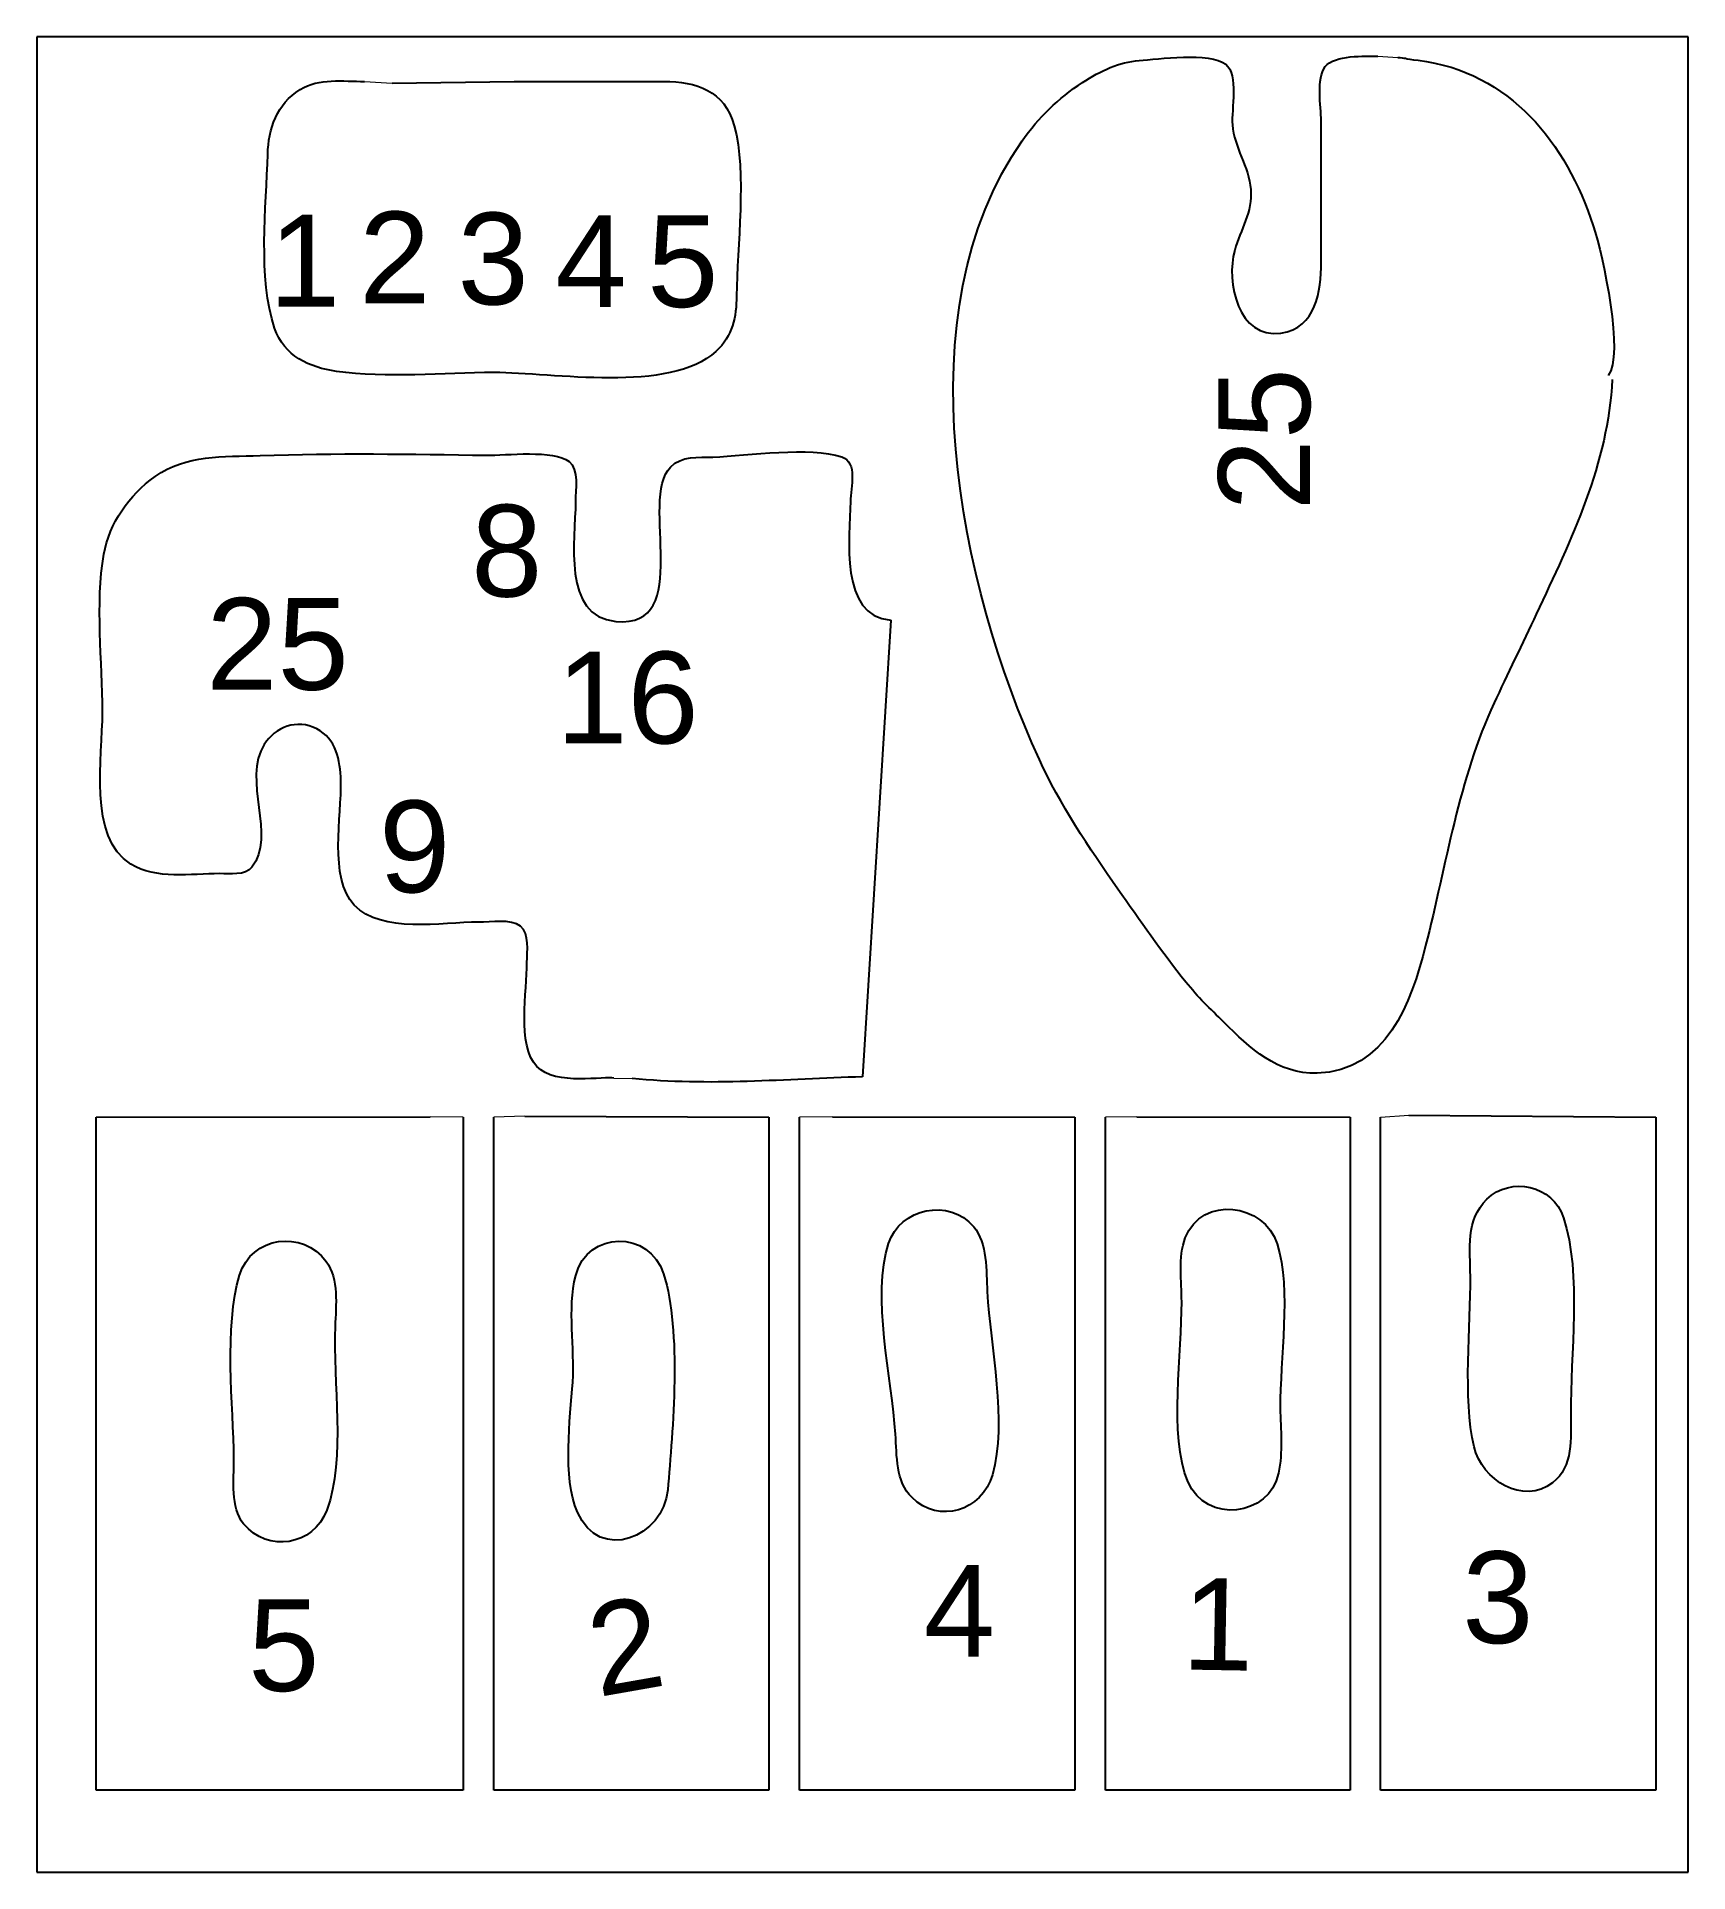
# Model space of a CAD drawing. Extents: x 0 to 54, y 0 to 60.
import ezdxf
from ezdxf.enums import TextEntityAlignment as Align

# ---------------------------------------------------------------- set-up
doc = ezdxf.new("R2010")
doc.units = 0
doc.layers.add('Brücken', color=5, linetype='Continuous', lineweight=15, true_color=0x0000ff)
doc.layers.add('Text', color=1, linetype='Continuous', lineweight=25, true_color=0xff0000)
doc.layers.add('Cut', color=7, linetype='Continuous', true_color=0xffffff)
doc.styles.add('textstyle0', font='')
doc.styles.add('textstyle1', font='')
doc.styles.add('textstyle10', font='')
doc.styles.add('textstyle11', font='')
doc.styles.add('textstyle12', font='')
doc.styles.add('textstyle13', font='')
doc.styles.add('textstyle14', font='')
doc.styles.add('textstyle2', font='')
doc.styles.add('textstyle3', font='')
doc.styles.add('textstyle4', font='')
doc.styles.add('textstyle5', font='')
doc.styles.add('textstyle6', font='')
doc.styles.add('textstyle7', font='')
doc.styles.add('textstyle8', font='')
doc.styles.add('textstyle9', font='')
doc.styles.get('textstyle0').set_extended_font_data('Arial')
doc.styles.get('textstyle1').set_extended_font_data('Arial')
doc.styles.get('textstyle10').set_extended_font_data('Arial')
doc.styles.get('textstyle11').set_extended_font_data('Arial')
doc.styles.get('textstyle12').set_extended_font_data('Arial')
doc.styles.get('textstyle13').set_extended_font_data('Arial')
doc.styles.get('textstyle14').set_extended_font_data('Arial')
doc.styles.get('textstyle2').set_extended_font_data('Arial')
doc.styles.get('textstyle3').set_extended_font_data('Arial')
doc.styles.get('textstyle4').set_extended_font_data('Arial')
doc.styles.get('textstyle5').set_extended_font_data('Arial')
doc.styles.get('textstyle6').set_extended_font_data('Arial')
doc.styles.get('textstyle7').set_extended_font_data('Arial')
doc.styles.get('textstyle8').set_extended_font_data('Arial')
doc.styles.get('textstyle9').set_extended_font_data('Arial')

msp = doc.modelspace()

# ---------------------------------------------------------------- linework, layer by layer
at = {"layer": 'Brücken'}
for p, q in [((43.845, 59.364), (44.502, 59.318)), ((10.723, 58.538), (11.624, 58.482)), ((18.874, 25.955), (19.466, 25.951)), ((13.941, 24.688), (12.87, 24.694)), ((15.961, 24.713), (14.941, 24.688)), ((26.021, 24.694), (24.941, 24.688)), ((35.97, 24.694), (34.941, 24.688)), ((43.941, 24.688), (44.859, 24.749))]:
    msp.add_line(p, q, dxfattribs=at)
at = {"layer": 'Cut'}
for p, q in [((54, 60), (0, 60)), ((0, 60), (0, 0)), ((54, 0), (54, 60)), ((27.925, 40.93), (27, 26)), ((1.941, 24.688), (12.87, 24.694)), ((1.941, 2.688), (1.941, 24.688)), ((13.941, 24.688), (13.941, 2.688)), ((14.941, 2.688), (14.941, 24.688)), ((15.961, 24.713), (23.941, 24.688)), ((23.941, 24.688), (23.941, 2.688)), ((24.941, 2.688), (24.941, 24.688)), ((26.021, 24.694), (33.941, 24.688)), ((33.941, 24.688), (33.941, 2.688)), ((34.941, 2.688), (34.941, 24.688)), ((35.97, 24.694), (42.941, 24.688)), ((42.941, 24.688), (42.941, 2.688)), ((43.941, 2.688), (43.941, 24.688)), ((44.859, 24.749), (52.941, 24.688)), ((52.941, 24.688), (52.941, 2.688)), ((13.941, 2.688), (1.941, 2.688)), ((23.941, 2.688), (14.941, 2.688)), ((33.941, 2.688), (24.941, 2.688)), ((42.941, 2.688), (34.941, 2.688)), ((52.941, 2.688), (43.941, 2.688)), ((0, 0), (54, 0))]:
    msp.add_line(p, q, dxfattribs=at)
for points in [[(11.624, 58.482), (15.614, 58.538)], [(41.994, 52.627), (41.994, 57.253)]]:
    msp.add_lwpolyline(points, dxfattribs=at)
for points in [[(36.047, 59.224), (36.656, 59.269), (38.354, 59.512), (38.875, 59.1)], [(42.13, 59.024), (42.432, 59.405), (43.443, 59.364), (43.845, 59.364)], [(34.196, 58.503), (34.788, 58.888), (35.403, 59.175), (36.047, 59.224)], [(38.875, 59.1), (39.302, 58.761), (39.059, 57.621), (39.093, 57.121)], [(41.994, 57.253), (41.994, 57.726), (41.825, 58.637), (42.13, 59.024)], [(44.502, 59.318), (44.754, 59.314), (44.691, 59.288), (45.166, 59.229)], [(45.166, 59.229), (48.181, 58.853), (50.01, 56.524), (50.893, 53.817)], [(7.553, 56.159), (7.575, 56.987), (7.851, 57.806), (8.611, 58.273)], [(8.611, 58.273), (9.236, 58.657), (10.007, 58.538), (10.723, 58.538)], [(15.614, 58.538), (17.238, 58.538), (18.881, 58.541), (20.504, 58.538)], [(20.504, 58.538), (21.563, 58.537), (22.488, 58.246), (22.808, 57.085)], [(32.219, 56.592), (32.77, 57.376), (33.391, 57.98), (34.196, 58.503)], [(22.808, 57.084), (23.219, 55.592), (22.902, 53.098), (22.883, 51.533)], [(39.093, 57.121), (39.146, 56.375), (39.638, 55.753), (39.696, 55.006)], [(32.783, 36.37), (30.172, 42.074), (28.287, 50.992), (32.219, 56.592)], [(7.776, 50.476), (7.227, 52.096), (7.509, 54.454), (7.553, 56.159)], [(39.696, 55.006), (39.753, 54.273), (39.36, 53.697), (39.171, 53.024)], [(50.893, 53.817), (51.216, 52.828), (51.911, 49.552), (51.378, 48.926)], [(39.171, 53.024), (38.872, 51.965), (39.295, 50.115), (40.673, 50.313)], [(40.673, 50.313), (41.841, 50.48), (41.994, 51.685), (41.994, 52.627)], [(22.883, 51.533), (22.874, 50.831), (22.761, 50.226), (22.208, 49.712)], [(9.798, 49.062), (8.915, 49.189), (8.091, 49.547), (7.776, 50.476)], [(22.208, 49.712), (20.718, 48.328), (16.868, 49.022), (14.953, 49.022)], [(14.953, 49.022), (13.282, 49.022), (11.45, 48.824), (9.798, 49.062)], [(51.511, 48.794), (51.394, 46.083), (50.165, 43.535), (49.028, 41.128)], [(3.87, 45.623), (4.896, 46.354), (6.088, 46.264), (7.307, 46.31)], [(7.307, 46.31), (9.755, 46.402), (12.259, 46.352), (14.708, 46.321)], [(14.708, 46.321), (15.333, 46.313), (16.919, 46.505), (17.404, 46.12)], [(20.724, 45.935), (21.085, 46.31), (21.631, 46.242), (22.11, 46.261)], [(22.11, 46.261), (23.255, 46.308), (25.299, 46.617), (26.319, 46.268)], [(26.319, 46.268), (26.853, 46.086), (26.617, 45.276), (26.605, 44.802)], [(2.195, 43.084), (2.374, 44.103), (3.016, 45.015), (3.87, 45.623)], [(17.404, 46.12), (17.736, 45.858), (17.616, 45.179), (17.616, 44.802)], [(18.938, 40.888), (21.516, 40.642), (19.685, 44.855), (20.724, 45.935)], [(17.616, 44.802), (17.616, 43.556), (17.16, 41.057), (18.938, 40.888)], [(26.605, 44.802), (26.577, 43.633), (26.241, 41.045), (27.925, 40.93)], [(2.152, 37.93), (2.152, 39.57), (1.913, 41.474), (2.195, 43.084)], [(49.028, 41.128), (48.587, 40.193), (48.074, 39.129), (47.649, 38.221)], [(3.079, 32.953), (1.671, 33.83), (2.152, 36.447), (2.152, 37.93)], [(47.649, 38.221), (46.501, 35.772), (46.082, 32.919), (45.413, 30.29)], [(9.154, 37.377), (8.507, 37.714), (7.798, 37.431), (7.44, 36.866)], [(9.948, 35.683), (9.931, 36.347), (9.784, 37.05), (9.154, 37.377)], [(7.44, 36.866), (6.707, 35.712), (7.836, 33.861), (7.039, 32.855)], [(35.347, 32.141), (34.422, 33.454), (33.439, 34.938), (32.783, 36.37)], [(10.383, 31.614), (9.544, 32.505), (9.977, 34.532), (9.948, 35.683)], [(5.985, 32.643), (5.05, 32.641), (3.896, 32.444), (3.079, 32.953)], [(7.039, 32.855), (6.814, 32.571), (6.308, 32.643), (5.985, 32.643)], [(37.568, 29.101), (36.788, 30.076), (36.07, 31.113), (35.347, 32.141)], [(14.444, 31.057), (13.251, 31.057), (11.271, 30.671), (10.383, 31.614)], [(15.818, 30.921), (15.501, 31.172), (14.86, 31.057), (14.444, 31.057)], [(16.03, 29.735), (16.03, 30.112), (16.124, 30.678), (15.818, 30.921)], [(45.413, 30.29), (44.932, 28.399), (44.124, 26.19), (41.862, 26.122)], [(16.352, 26.339), (15.694, 27.034), (16.03, 28.823), (16.03, 29.735)], [(38.822, 27.779), (38.354, 28.244), (37.976, 28.591), (37.568, 29.101)], [(41.862, 26.122), (40.581, 26.083), (39.66, 26.945), (38.822, 27.779)], [(18.874, 25.955), (18.611, 26.043), (16.965, 25.689), (16.352, 26.339)], [(27, 26), (24.523, 25.934), (21.941, 25.688), (19.466, 25.951)], [(47.414, 22.001), (48.202, 22.764), (49.57, 22.46), (49.919, 21.396)], [(27.853, 20.556), (28.232, 21.708), (29.834, 22.055), (30.637, 21.103)], [(37.554, 20.738), (38.1, 22.149), (40.148, 21.865), (40.558, 20.544)], [(46.876, 19.486), (46.868, 20.356), (46.715, 21.324), (47.414, 22.001)], [(6.634, 19.52), (7.022, 20.794), (8.698, 21.018), (9.465, 19.969)], [(17.624, 19.505), (18.01, 21.004), (20.041, 20.991), (20.497, 19.558)], [(30.637, 21.103), (31.087, 20.568), (31.042, 19.648), (31.078, 18.985)], [(49.919, 21.396), (50.523, 19.554), (50.141, 16.903), (50.154, 14.969)], [(28.079, 14.322), (27.958, 16.129), (27.291, 18.843), (27.853, 20.556)], [(37.437, 18.65), (37.432, 19.307), (37.315, 20.118), (37.554, 20.738)], [(40.558, 20.544), (41.03, 19.022), (40.641, 16.76), (40.659, 15.172)], [(9.465, 19.969), (9.885, 19.395), (9.784, 18.529), (9.755, 17.846)], [(6.448, 13.495), (6.429, 15.261), (6.121, 17.835), (6.634, 19.52)], [(17.524, 16.025), (17.601, 17.143), (17.342, 18.401), (17.624, 19.505)], [(20.497, 19.558), (21.093, 17.686), (20.797, 14.457), (20.633, 12.503)], [(46.996, 13.909), (46.621, 15.495), (46.892, 17.881), (46.876, 19.486)], [(31.078, 18.985), (31.177, 17.191), (31.739, 14.704), (31.249, 12.992)], [(37.64, 12.77), (37.006, 14.269), (37.451, 17.032), (37.437, 18.65)], [(9.755, 17.846), (9.678, 16.043), (10.112, 13.534), (9.484, 11.835)], [(17.678, 11.768), (17.185, 12.914), (17.442, 14.831), (17.524, 16.025)], [(40.659, 15.172), (40.667, 14.47), (40.749, 13.728), (40.604, 13.047)], [(50.154, 14.969), (50.159, 14.198), (50.251, 13.271), (49.561, 12.732)], [(28.62, 12.248), (28.077, 12.786), (28.127, 13.606), (28.079, 14.322)], [(49.561, 12.732), (48.604, 11.986), (47.256, 12.809), (46.996, 13.909)], [(6.765, 11.389), (6.329, 11.921), (6.455, 12.836), (6.448, 13.495)], [(31.249, 12.992), (30.911, 11.814), (29.503, 11.374), (28.62, 12.248)], [(40.604, 13.047), (40.302, 11.63), (38.237, 11.36), (37.64, 12.77)], [(20.633, 12.503), (20.502, 10.961), (18.401, 10.091), (17.678, 11.768)], [(9.484, 11.835), (9.054, 10.675), (7.551, 10.43), (6.765, 11.389)]]:
    msp.add_open_spline(points, degree=3, dxfattribs=at)

# ---------------------------------------------------------------- texts
at = {"layer": 'Text'}
for s, style, p in [('1', 'textstyle5', (8.756, 52.679)), ('2', 'textstyle12', (11.705, 52.781)), ('3', 'textstyle9', (14.924, 52.747)), ('4', 'textstyle4', (18.125, 52.665)), ('5', 'textstyle10', (21.125, 52.665)), ('8', 'textstyle0', (15.37, 43.199)), ('25', 'textstyle14', (7.875, 40.153)), ('16', 'textstyle11', (19.315, 38.399)), ('9', 'textstyle1', (12.358, 33.532)), ('3', 'textstyle2', (47.773, 8.989)), ('4', 'textstyle3', (30.166, 8.545)), ('5', 'textstyle7', (8.079, 7.426))]:
    msp.add_text(s, height=3, dxfattribs=dict(at, style=style)).set_placement(p, align=Align.MIDDLE_CENTER)
for s, rotation, style, p in [('25', 90, 'textstyle13', (40.132, 46.84)), ('1', 359, 'textstyle8', (38.622, 8.109)), ('2', 10, 'textstyle6', (19.24, 7.405))]:
    msp.add_text(s, height=3, rotation=rotation, dxfattribs=dict(at, style=style)).set_placement(p, align=Align.MIDDLE_CENTER)

doc.saveas('drawing.dxf')
